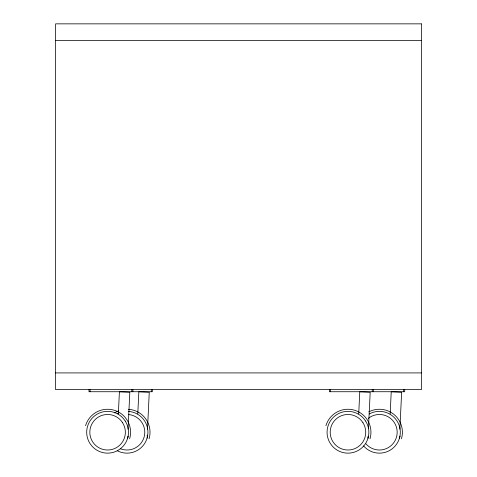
<?xml version="1.0" encoding="UTF-8"?>
<svg xmlns="http://www.w3.org/2000/svg" width="477" height="477" viewBox="0 0 477 477"><rect width="100%" height="100%" fill="white"/><g stroke="black" fill="none" stroke-linecap="round" stroke-linejoin="round"><path stroke-width="0.72" d="M118.35 413.911L119.405 391.778L129.816 392.273L128.057 429.169M127.687 436.95L127.627 438.202L128.224 436.199M137.787 413.911L138.843 391.778L149.259 392.273L147.5 429.169M147.16 436.324L147.22 435.072M358.716 413.911L359.771 391.778L370.188 392.273L368.465 428.429M368.089 436.324L368 438.202L368.596 436.199M390.168 413.911L391.223 391.778L401.64 392.273L399.881 429.169M399.541 436.324L399.452 438.202L400.042 436.199M147.071 438.202L147.661 436.199M55.606 40.575L421.394 40.575M55.606 372.919L421.394 372.919M404.711 389.643L404.711 391.73L329.363 391.73L329.363 389.643M403.667 389.643L403.667 391.73M373.258 389.643L373.258 391.73M372.215 389.643L372.215 391.73M330.406 389.643L330.406 391.73M152.33 389.643L152.33 391.73L88.996 391.73L88.996 389.643M151.287 389.643L151.287 391.73M132.886 389.643L132.886 391.73M131.843 389.643L131.843 391.73M90.04 389.643L90.04 391.73M129.631 438.798A22.991 22.991 0 0 0 126.977 419.885L125.022 417.25A22.991 22.991 0 0 0 85.556 425.693M363.569 445.882A20.905 20.905 0 0 0 391.885 449.024A20.905 20.905 0 0 0 397.037 421.006L395.254 418.615A20.905 20.905 0 0 0 369.198 414.012M401.455 438.798A22.991 22.991 0 0 0 398.796 419.885L396.84 417.25A22.991 22.991 0 0 0 368.751 411.878M365.948 443.837A17.768 17.768 0 0 0 390.013 446.508A17.768 17.768 0 0 0 394.39 422.694L392.881 420.66A17.768 17.768 0 0 0 368.31 418.377M370.003 438.798A22.991 22.991 0 0 0 367.344 419.885L365.388 417.25A22.991 22.991 0 0 0 325.922 425.693M117.217 450.699A20.905 20.905 0 0 0 144.656 421.006L142.873 418.615A20.905 20.905 0 0 0 128.295 411.383M117.342 413.726A20.905 20.905 0 0 1 118.415 413.207M149.074 438.798A22.991 22.991 0 0 0 146.415 419.885L144.459 417.25A22.991 22.991 0 0 0 128.42 409.296M114.665 412.861A22.991 22.991 0 0 1 118.761 410.792M120.18 448.636A17.768 17.768 0 0 0 142.009 422.694L140.5 420.66A17.768 17.768 0 0 0 128.361 414.531M421.394 23.85L55.606 23.85L55.606 389.643L421.394 389.643L421.394 23.85M365.585 421.006L363.802 418.615A20.905 20.905 0 0 0 335.492 415.473A20.905 20.905 0 0 0 330.34 443.491L332.117 445.882A20.905 20.905 0 0 0 360.433 449.024A20.905 20.905 0 0 0 365.585 421.006M362.943 422.694L361.429 420.66A17.768 17.768 0 0 0 337.364 417.989A17.768 17.768 0 0 0 332.982 441.803L334.496 443.837A17.768 17.768 0 0 0 358.561 446.508A17.768 17.768 0 0 0 362.943 422.694M125.212 421.006L123.436 418.615A20.905 20.905 0 0 0 95.12 415.473A20.905 20.905 0 0 0 89.968 443.491L91.751 445.882A20.905 20.905 0 0 0 120.061 449.024A20.905 20.905 0 0 0 125.212 421.006M122.571 422.694L121.057 420.66A17.768 17.768 0 0 0 96.992 417.989A17.768 17.768 0 0 0 92.616 441.803L94.124 443.837A17.768 17.768 0 0 0 118.189 446.508A17.768 17.768 0 0 0 122.571 422.694"/></g></svg>
